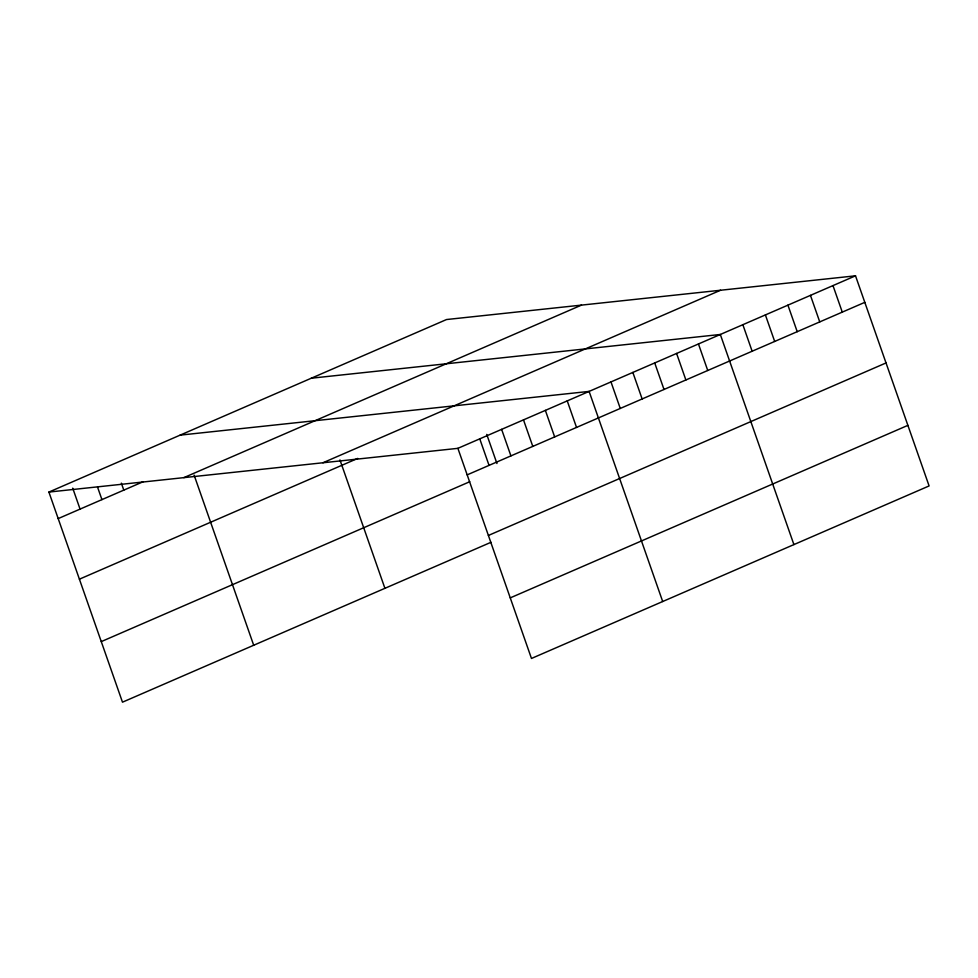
<?xml version="1.0" encoding="UTF-8"?>
<svg xmlns="http://www.w3.org/2000/svg" width="978" height="978" viewBox="0 0 978 978"><rect width="100%" height="100%" fill="white"/><g stroke="black" fill="none" stroke-linecap="round" stroke-linejoin="round"><path stroke-width="1.47" d="M48.9 492.068L446.53 319.537L855.518 275.82L929.1 485.932L531.47 658.463L457.887 448.34L48.9 492.068L122.482 702.18L490.944 542.313M58.191 518.597L142.935 481.824M183.864 477.631L581.494 305.112M322.923 462.765L720.554 290.246M79.401 579.184L357.74 458.413M457.887 448.34L855.518 275.82M467.178 474.868L864.809 302.349M101.272 641.605L469.733 481.726M488.401 535.455L886.031 362.936M510.259 597.876L907.89 425.357M311.334 378.205L720.321 334.476L793.904 544.587M180.111 435.137L589.111 391.408L662.693 601.531M832.987 285.6L842.278 312.129M810.456 295.368L819.747 321.909M787.926 305.148L797.217 331.676M765.395 314.928L774.686 341.456M742.852 324.696L752.143 351.236M698.451 343.963L707.742 370.491M676.593 353.449L685.884 379.99M654.722 362.948L664.013 389.476M632.852 372.435L642.143 398.963M610.981 381.921L620.272 408.449M567.24 400.894L576.531 427.435M545.369 410.381L554.66 436.921M523.499 419.88L532.79 446.408M501.628 429.366L510.919 455.895M486.751 434.403L496.946 463.523M479.758 438.853L489.049 465.381M339.953 459.929L384.916 588.316M194.121 475.125L253.693 645.248M121.358 483.144L123.803 490.137M97.531 487.056L101.932 499.624M72.727 488.156L80.062 509.11"/></g></svg>
